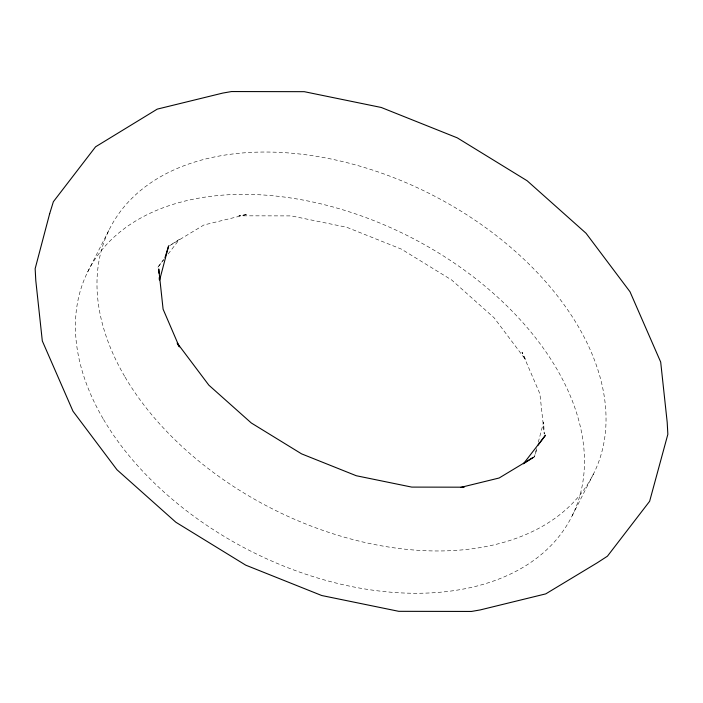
<?xml version="1.0" encoding="UTF-8"?>
<svg xmlns="http://www.w3.org/2000/svg" width="703" height="703" viewBox="0 0 703 703"><rect width="100%" height="100%" fill="white"/><g stroke="black" fill="none" stroke-linecap="round" stroke-linejoin="round"><path stroke-width="0.53" stroke-dasharray="3.52 2.64" d="M536.6 448.628L534.359 457.126L537.11 448.189M538.278 442.266L543.604 422.099L544.254 434.067L539.904 393.821L521.977 352.133L525.8 359.954L494.139 317.826L451.721 280.031L401.431 249.143L346.702 227.262L291.262 215.9L238.888 215.812L247.605 214.283L203.87 224.995L169.449 245.769L179.573 239.205L167.525 254.794M87.611 272.061L109.167 229.749M572.277 515.563L593.833 473.251M163.72 259.451L157.49 267.781L163.509 259.987M125.099 377.133A271.209 176.137 27 0 0 565.432 510A271.209 176.137 27 0 0 363.978 167.367A271.209 176.137 27 0 0 125.099 377.133M103.534 419.445A271.209 176.137 27 0 0 543.867 552.303A271.209 176.137 27 0 0 342.423 209.679A271.209 176.137 27 0 0 103.534 419.445"/><path stroke-width="1.05" d="M159.678 279.838L168.641 245.874L164.968 257.781M538.032 445.219L545.51 435.219L523.427 463.795L533.551 457.231L499.13 478.005L460.729 487.407M462.179 487.53L464.112 487.188L411.738 487.1L356.298 475.738L301.569 453.857L251.279 422.969L208.861 385.174L177.2 343.046L178.632 345.981M179.318 346.895L163.096 309.179L158.746 268.933L158.983 273.282M159.221 277.641L159.335 279.812M49.685 213.624L35.15 268.687L35.8 280.655L42.312 340.946L72.989 411.229L116.962 469.745L175.882 522.25L245.725 565.15L321.746 595.529L398.75 611.32L471.502 611.443L480.219 609.923L545.748 593.877L597.304 562.76L607.427 556.196L649.634 501.283L667.85 434.313L667.2 422.345L660.688 362.054L630.011 291.771L586.038 233.255L527.118 180.75L457.275 137.85L381.254 107.471L304.25 91.68L231.498 91.557L222.781 93.077L157.252 109.123L95.573 146.804L53.366 201.717L49.685 213.624"/></g></svg>
